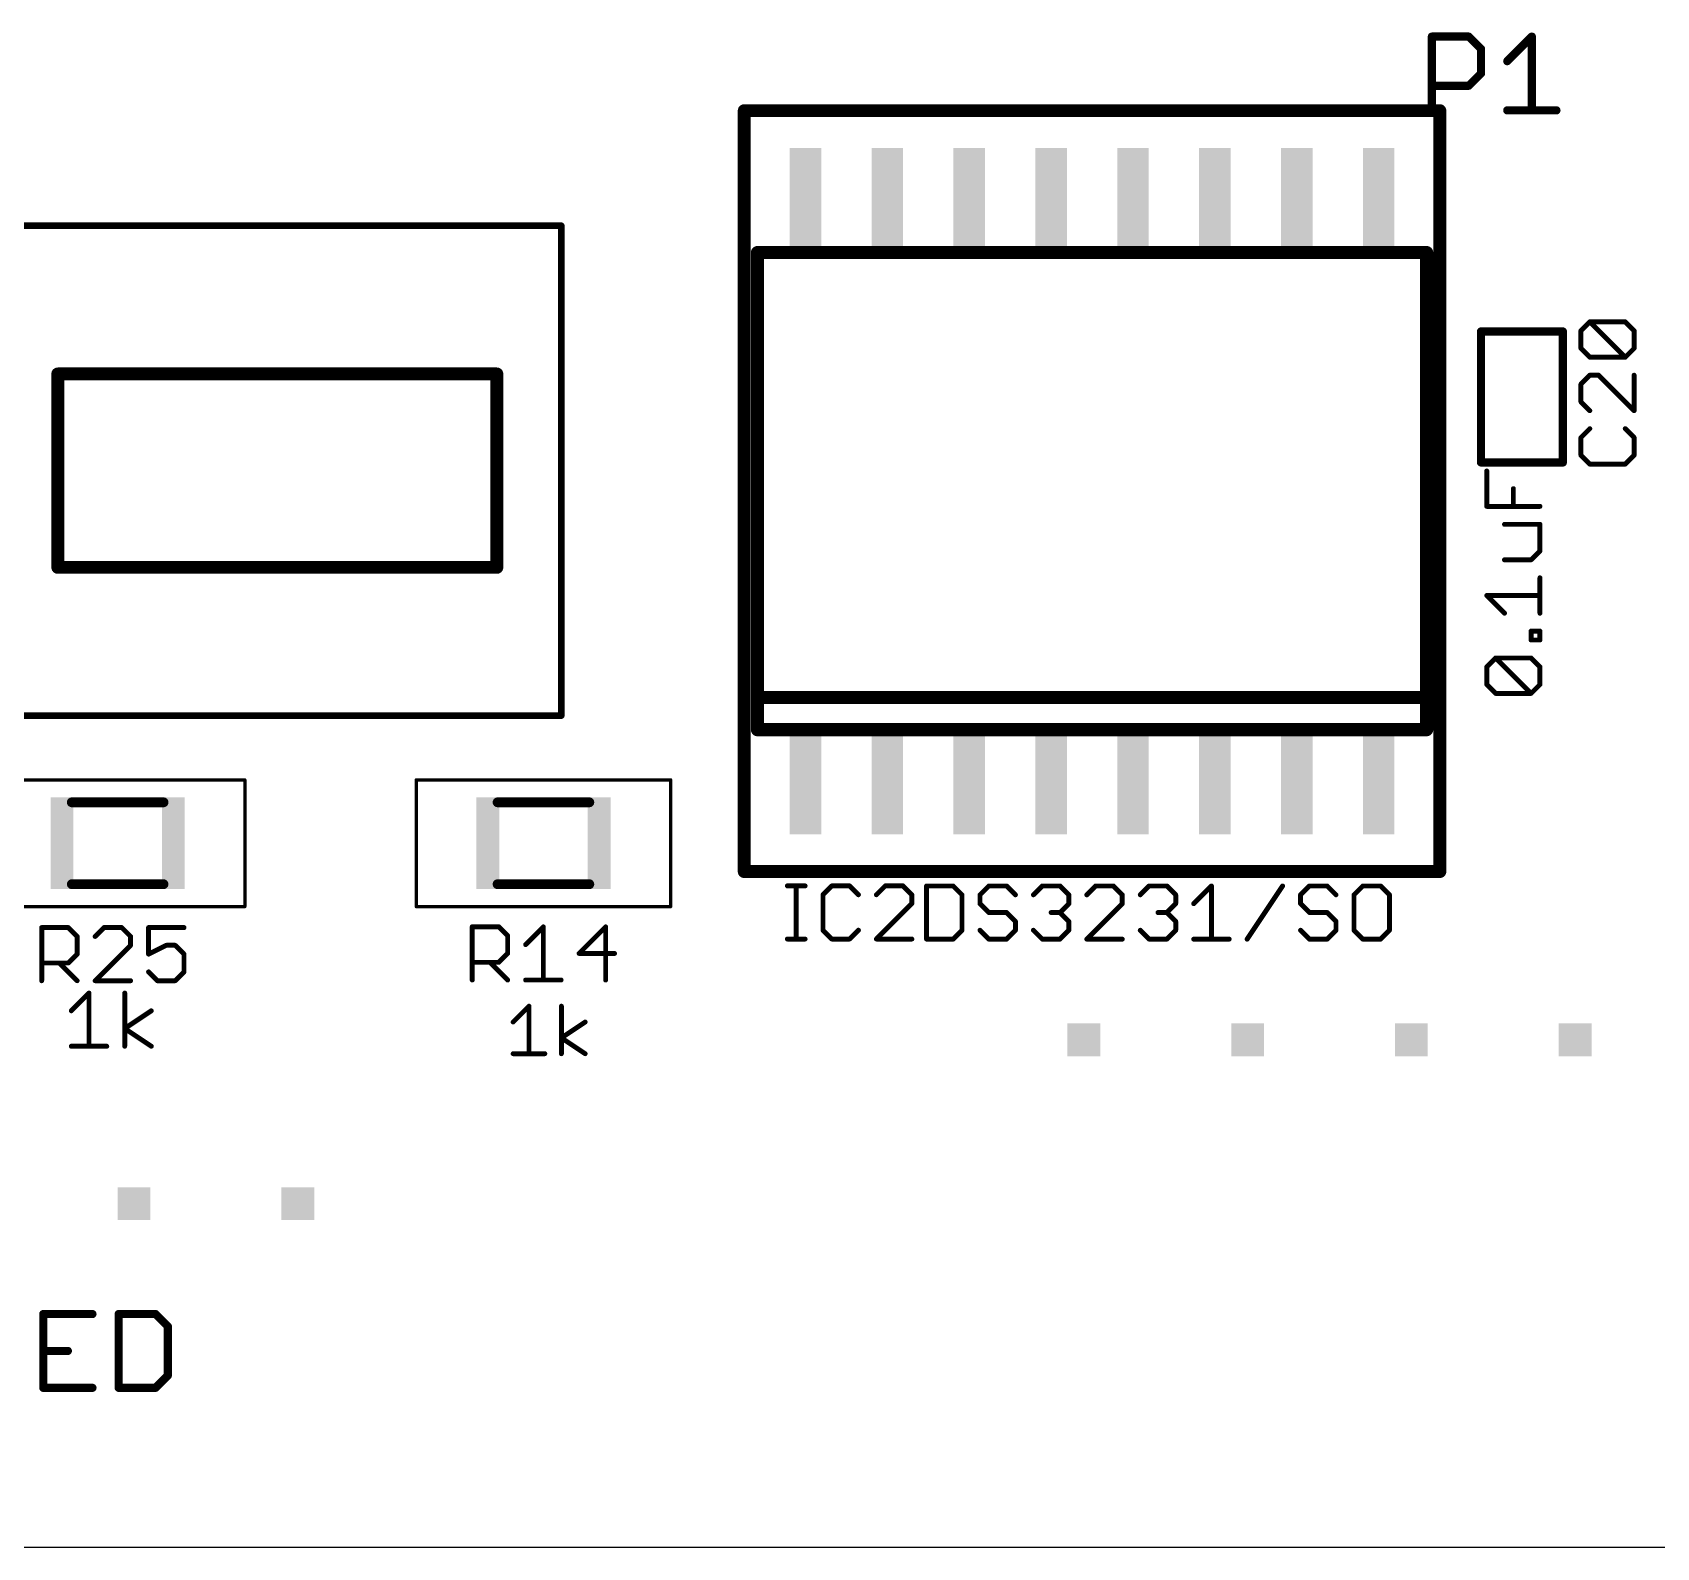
# Model space of a CAD drawing. Extents: x 2 to 123, y -4 to 52.
# Drawn here: x 25.86 to 51.05, y 0 to 23.5 of the extents above; entities that cross this region are included whole.
import ezdxf

# ---------------------------------------------------------------- set-up
doc = ezdxf.new("R2010")
doc.units = 0
for name, color, linetype in [('20', 53, 'CONTINUOUS'), ('25', 253, 'CONTINUOUS'), ('27', 253, 'CONTINUOUS'), ('39', 12, 'CONTINUOUS'), ('51', 253, 'CONTINUOUS')]:
    doc.layers.add(name, color=color, linetype=linetype)

# ---------------------------------------------------------------- blocks, each defined once
blk = doc.blocks.new('RECT')
blk.add_solid([(-0.5, -0.5), (0.5, -0.5), (-0.5, 0.5), (0.5, 0.5)])

msp = doc.modelspace()

# ---------------------------------------------------------------- linework, layer by layer
at = {"layer": '20'}
msp.add_line((65.024, 0), (3.302, 0), dxfattribs=at)
at = {"layer": '25'}
for points, const_width in [([(47.5933, 23.4325, 1), (47.5297, 23.4325)], 0.0635), ([(47.5615, 23.4642, 1), (47.5615, 23.4007)], 0.0635), ([(48.1559, 23.4549, 1), (48.111, 23.41)], 0.0635), ([(48.1335, 23.4007, 1), (48.1335, 23.4642)], 0.0635), ([(49.144, 23.4325, 1), (49.0805, 23.4325)], 0.0635), ([(49.1347, 23.41, 1), (49.0898, 23.4549)], 0.0635), ([(48.3559, 23.2418, 1), (48.2924, 23.2418)], 0.0635), ([(48.3017, 23.2194, 1), (48.3466, 23.2643)], 0.0635), ([(48.3466, 22.838, 1), (48.3017, 22.8829)], 0.0635), ([(48.7084, 23.0736, 1), (48.7533, 23.0287)], 0.0635), ([(47.5615, 22.7016, 1), (47.5615, 22.6381)], 0.0635), ([(48.111, 22.6923, 1), (48.1559, 22.6474)], 0.0635), ([(48.1335, 22.6381, 1), (48.1335, 22.7016)], 0.0635), ([(48.2924, 22.8605, 1), (48.3559, 22.8605)], 0.0635), ([(47.5297, 22.2885, 1), (47.5933, 22.2885)], 0.0635), ([(48.7309, 22.3203, 1), (48.7309, 22.2568)], 0.0635), ([(49.0805, 22.2885, 1), (49.144, 22.2885)], 0.0635), ([(49.4935, 22.2568, 1), (49.4935, 22.3203)], 0.0635), ([(49.8929, 18.8718, 1), (49.8548, 18.8718)], 0.0381), ([(49.8604, 18.8852, 1), (49.8874, 18.8583)], 0.0381), ([(50.0248, 19.0227, 1), (49.9978, 18.9957)], 0.0381), ([(50.0113, 19.0282, 1), (50.0113, 18.9901)], 0.0381), ([(50.0248, 18.9957, 1), (49.9978, 19.0227)], 0.0381), ([(50.5745, 19.0227, 1), (50.5475, 18.9957)], 0.0381), ([(50.561, 18.9901, 1), (50.561, 19.0282)], 0.0381), ([(50.7174, 18.8718, 1), (50.6793, 18.8718)], 0.0381), ([(50.6849, 18.8583, 1), (50.7119, 18.8852)], 0.0381), ([(49.8548, 18.5969, 1), (49.8929, 18.5969)], 0.0381), ([(49.8874, 18.6104, 1), (49.8604, 18.5835)], 0.0381), ([(50.0113, 18.4786, 1), (50.0113, 18.4405)], 0.0381), ([(49.9978, 18.446, 1), (50.0248, 18.473)], 0.0381), ([(50.5475, 18.473, 1), (50.5745, 18.446)], 0.0381), ([(50.5475, 18.446, 1), (50.5745, 18.473)], 0.0381), ([(50.561, 18.4405, 1), (50.561, 18.4786)], 0.0381), ([(50.6793, 18.5969, 1), (50.7174, 18.5969)], 0.0381), ([(50.7119, 18.5835, 1), (50.6849, 18.6104)], 0.0381), ([(50.0113, 18.1995, 1), (50.0113, 18.1614)], 0.0381), ([(50.0248, 18.167, 1), (49.9978, 18.1939)], 0.0381), ([(50.1622, 18.1939, 1), (50.1353, 18.167)], 0.0381), ([(50.1487, 18.1614, 1), (50.1487, 18.1995)], 0.0381), ([(50.7174, 18.1805, 1), (50.6793, 18.1805)], 0.0381), ([(49.8929, 18.0431, 1), (49.8548, 18.0431)], 0.0381), ([(49.8604, 18.0565, 1), (49.8874, 18.0296)], 0.0381), ([(49.8548, 17.7682, 1), (49.8929, 17.7682)], 0.0381), ([(49.8874, 17.7817, 1), (49.8604, 17.7548)], 0.0381), ([(49.9978, 17.6173, 1), (50.0248, 17.6443)], 0.0381), ([(50.6793, 17.6308, 1), (50.7174, 17.6308)], 0.0381), ([(50.6849, 17.6173, 1), (50.7119, 17.6443)], 0.0381), ([(50.0248, 17.3383, 1), (49.9978, 17.3652)], 0.0381), ([(50.5745, 17.3652, 1), (50.5475, 17.3383)], 0.0381), ([(49.8929, 17.2143, 1), (49.8548, 17.2143)], 0.0381), ([(49.8604, 17.2278, 1), (49.8874, 17.2009)], 0.0381), ([(50.7174, 17.2143, 1), (50.6793, 17.2143)], 0.0381), ([(50.6849, 17.2009, 1), (50.7119, 17.2278)], 0.0381), ([(49.8548, 16.9395, 1), (49.8929, 16.9395)], 0.0381), ([(49.8874, 16.953, 1), (49.8604, 16.926)], 0.0381), ([(50.6793, 16.9395, 1), (50.7174, 16.9395)], 0.0381), ([(50.7119, 16.926, 1), (50.6849, 16.953)], 0.0381), ([(50.0113, 16.8211, 1), (50.0113, 16.783)], 0.0381), ([(49.9978, 16.7886, 1), (50.0248, 16.8156)], 0.0381), ([(50.5475, 16.8156, 1), (50.5745, 16.7886)], 0.0381), ([(50.561, 16.783, 1), (50.561, 16.8211)], 0.0381), ([(37.5653, 10.28, 1), (37.5653, 10.2419)], 0.0381), ([(37.7218, 10.261, 1), (37.6837, 10.261)], 0.0381), ([(37.8402, 10.2419, 1), (37.8402, 10.28)], 0.0381), ([(38.1369, 10.1235, 1), (38.0988, 10.1235)], 0.0381), ([(38.1043, 10.137, 1), (38.1313, 10.1101)], 0.0381), ([(38.2552, 10.28, 1), (38.2552, 10.2419)], 0.0381), ([(38.2687, 10.2475, 1), (38.2418, 10.2744)], 0.0381), ([(38.5435, 10.2744, 1), (38.5166, 10.2475)], 0.0381), ([(38.5301, 10.2419, 1), (38.5301, 10.28)], 0.0381), ([(38.654, 10.1101, 1), (38.681, 10.137)], 0.0381), ([(38.933, 10.137, 1), (38.96, 10.1101)], 0.0381), ([(39.0839, 10.28, 1), (39.0839, 10.2419)], 0.0381), ([(39.0974, 10.2475, 1), (39.0705, 10.2744)], 0.0381), ([(39.3722, 10.2744, 1), (39.3453, 10.2475)], 0.0381), ([(39.3588, 10.2419, 1), (39.3588, 10.28)], 0.0381), ([(39.5152, 10.1235, 1), (39.4771, 10.1235)], 0.0381), ([(39.4827, 10.1101, 1), (39.5097, 10.137)], 0.0381), ([(39.4771, 9.9861, 1), (39.5152, 9.9861)], 0.0381), ([(39.5097, 9.9727, 1), (39.4827, 9.9996)], 0.0381), ([(26.019, 9.6146, 1), (25.9809, 9.6146)], 0.0381), ([(26, 9.6337, 1), (26, 9.5956)], 0.0381), ([(26.4257, 9.6281, 1), (26.3988, 9.6011)], 0.0381), ([(26.4122, 9.5956, 1), (26.4122, 9.6337)], 0.0381), ([(26.9661, 9.6337, 1), (26.9661, 9.5956)], 0.0381), ([(26.9796, 9.6011, 1), (26.9526, 9.6281)], 0.0381), ([(27.2544, 9.6281, 1), (27.2275, 9.6011)], 0.0381), ([(27.2409, 9.5956, 1), (27.2409, 9.6337)], 0.0381), ([(27.6574, 9.6337, 1), (27.6574, 9.5956)], 0.0381), ([(27.6764, 9.6146, 1), (27.6383, 9.6146)], 0.0381), ([(28.2071, 9.5956, 1), (28.2071, 9.6337)], 0.0381), ([(32.6771, 9.6447, 1), (32.6771, 9.6066)], 0.0381), ([(32.6962, 9.6256, 1), (32.6581, 9.6256)], 0.0381), ([(33.1028, 9.6391, 1), (33.0759, 9.6121)], 0.0381), ([(33.0894, 9.6066, 1), (33.0894, 9.6447)], 0.0381), ([(33.7997, 9.6256, 1), (33.7616, 9.6256)], 0.0381), ([(33.7941, 9.6121, 1), (33.7672, 9.6391)], 0.0381), ([(34.7658, 9.6256, 1), (34.7277, 9.6256)], 0.0381), ([(34.7602, 9.6121, 1), (34.7333, 9.6391)], 0.0381), ([(38.1313, 9.5873, 1), (38.1043, 9.5604)], 0.0381), ([(38.0988, 9.5739, 1), (38.1369, 9.5739)], 0.0381), ([(38.681, 9.5604, 1), (38.654, 9.5873)], 0.0381), ([(26.5687, 9.4772, 1), (26.5306, 9.4772)], 0.0381), ([(26.5362, 9.4637, 1), (26.5631, 9.4907)], 0.0381), ([(26.8152, 9.4907, 1), (26.8422, 9.4637)], 0.0381), ([(27.3974, 9.4772, 1), (27.3593, 9.4772)], 0.0381), ([(27.3593, 9.3398, 1), (27.3974, 9.3398)], 0.0381), ([(27.3649, 9.4637, 1), (27.3918, 9.4907)], 0.0381), ([(27.3918, 9.3263, 1), (27.3649, 9.3532)], 0.0381), ([(27.9322, 9.3588, 1), (27.9322, 9.3207)], 0.0381), ([(27.9407, 9.3227, 1), (27.9237, 9.3568)], 0.0381), ([(28.0831, 9.3532, 1), (28.0562, 9.3263)], 0.0381), ([(28.0696, 9.3207, 1), (28.0696, 9.3588)], 0.0381), ([(33.2458, 9.4882, 1), (33.2077, 9.4882)], 0.0381), ([(33.2133, 9.4747, 1), (33.2402, 9.5017)], 0.0381), ([(33.4923, 9.3642, 1), (33.5193, 9.3373)], 0.0381), ([(37.5653, 9.4555, 1), (37.5653, 9.4174)], 0.0381), ([(37.6837, 9.4365, 1), (37.7218, 9.4365)], 0.0381), ([(37.8402, 9.4174, 1), (37.8402, 9.4555)], 0.0381), ([(38.2552, 9.4555, 1), (38.2552, 9.4174)], 0.0381), ([(38.2418, 9.423, 1), (38.2687, 9.4499)], 0.0381), ([(38.5166, 9.4499, 1), (38.5435, 9.423)], 0.0381), ([(38.5301, 9.4174, 1), (38.5301, 9.4555)], 0.0381), ([(38.9465, 9.4555, 1), (38.9465, 9.4174)], 0.0381), ([(38.933, 9.4499, 1), (38.96, 9.423)], 0.0381), ([(39.4962, 9.4174, 1), (39.4962, 9.4555)], 0.0381), ([(26, 9.084, 1), (26, 9.0459)], 0.0381), ([(26.2883, 9.0784, 1), (26.2613, 9.0515)], 0.0381), ([(26.3988, 9.0784, 1), (26.4257, 9.0515)], 0.0381), ([(26.4122, 9.0459, 1), (26.4122, 9.084)], 0.0381), ([(26.5306, 9.2024, 1), (26.5687, 9.2024)], 0.0381), ([(26.5631, 9.1889, 1), (26.5362, 9.2158)], 0.0381), ([(27.6489, 9.2194, 1), (27.6659, 9.1853)], 0.0381), ([(27.6383, 9.2024, 1), (27.6764, 9.2024)], 0.0381), ([(28.2261, 9.2024, 1), (28.188, 9.2024)], 0.0381), ([(28.1936, 9.1889, 1), (28.2205, 9.2158)], 0.0381), ([(32.6771, 9.095, 1), (32.6771, 9.0569)], 0.0381), ([(32.9654, 9.0894, 1), (32.9385, 9.0625)], 0.0381), ([(33.0759, 9.0894, 1), (33.1028, 9.0625)], 0.0381), ([(33.0894, 9.0569, 1), (33.0894, 9.095)], 0.0381), ([(33.2077, 9.2134, 1), (33.2458, 9.2134)], 0.0381), ([(33.2402, 9.1999, 1), (33.2133, 9.2268)], 0.0381), ([(34.3345, 9.2324, 1), (34.3345, 9.1943)], 0.0381), ([(34.321, 9.2268, 1), (34.348, 9.1999)], 0.0381), ([(34.8842, 9.1943, 1), (34.8842, 9.2324)], 0.0381), ([(26.5362, 8.7766, 1), (26.5631, 8.8036)], 0.0381), ([(26.8287, 8.8092, 1), (26.8287, 8.7711)], 0.0381), ([(26.8152, 8.8036, 1), (26.8422, 8.7766)], 0.0381), ([(27.3784, 8.7711, 1), (27.3784, 8.8092)], 0.0381), ([(27.6709, 8.941, 1), (27.6439, 8.914)], 0.0381), ([(27.7948, 8.8092, 1), (27.7948, 8.7711)], 0.0381), ([(27.7813, 8.7766, 1), (27.8083, 8.8036)], 0.0381), ([(28.0562, 8.8036, 1), (28.0831, 8.7766)], 0.0381), ([(28.0696, 8.7711, 1), (28.0696, 8.8092)], 0.0381), ([(28.188, 8.9275, 1), (28.2261, 8.9275)], 0.0381), ([(28.2205, 8.914, 1), (28.1936, 8.941)], 0.0381), ([(32.6581, 8.8011, 1), (32.6962, 8.8011)], 0.0381), ([(33.2133, 8.7876, 1), (33.2402, 8.8146)], 0.0381), ([(33.5058, 8.8201, 1), (33.5058, 8.782)], 0.0381), ([(33.7616, 8.8011, 1), (33.7997, 8.8011)], 0.0381), ([(34.0555, 8.782, 1), (34.0555, 8.8201)], 0.0381), ([(34.7277, 8.8011, 1), (34.7658, 8.8011)], 0.0381), ([(25.9809, 8.7901, 1), (26.019, 8.7901)], 0.0381), ([(26.0243, 3.6522, 1), (26.0243, 3.5887)], 0.0635), ([(26.056, 3.6205, 1), (25.9925, 3.6205)], 0.0635), ([(26.7869, 3.5887, 1), (26.7869, 3.6522)], 0.0635), ([(27.2254, 3.6205, 1), (27.1619, 3.6205)], 0.0635), ([(27.1937, 3.6522, 1), (27.1937, 3.5887)], 0.0635), ([(27.7881, 3.6429, 1), (27.7432, 3.598)], 0.0635), ([(27.7657, 3.5887, 1), (27.7657, 3.6522)], 0.0635), ([(27.9881, 3.4298, 1), (27.9246, 3.4298)], 0.0635), ([(27.9339, 3.4074, 1), (27.9788, 3.4523)], 0.0635), ([(26.0243, 3.0802, 1), (26.0243, 3.0167)], 0.0635), ([(26.4056, 3.0167, 1), (26.4056, 3.0802)], 0.0635), ([(26.0243, 2.5083, 1), (26.0243, 2.4447)], 0.0635), ([(26.7869, 2.4447, 1), (26.7869, 2.5083)], 0.0635), ([(27.1937, 2.5083, 1), (27.1937, 2.4447)], 0.0635), ([(27.7432, 2.499, 1), (27.7881, 2.454)], 0.0635), ([(27.7657, 2.4447, 1), (27.7657, 2.5083)], 0.0635), ([(27.9246, 2.6672, 1), (27.9881, 2.6672)], 0.0635), ([(27.9788, 2.6447, 1), (27.9339, 2.6896)], 0.0635), ([(25.9925, 2.4765, 1), (26.056, 2.4765)], 0.0635), ([(27.1619, 2.4765, 1), (27.2254, 2.4765)], 0.0635)]:
    msp.add_lwpolyline(points, format="xyb", dxfattribs=dict(at, const_width=const_width))
for points, const_width in [([(47.5615, 22.2885), (47.5615, 23.4325)], 0.127), ([(47.5615, 23.4325), (48.1335, 23.4325)], 0.127), ([(48.1335, 23.4325), (48.3242, 23.2418)], 0.127), ([(48.7309, 23.0511), (49.1122, 23.4325)], 0.127), ([(49.1122, 23.4325), (49.1122, 22.2885)], 0.127), ([(48.3242, 23.2418), (48.3242, 22.8605)], 0.127), ([(48.3242, 22.8605), (48.1335, 22.6698)], 0.127), ([(48.1335, 22.6698), (47.5615, 22.6698)], 0.127), ([(48.7309, 22.2885), (49.4935, 22.2885)], 0.127), ([(49.8739, 18.8718), (50.0113, 19.0092)], 0.0762), ([(49.8739, 18.5969), (49.8739, 18.8718)], 0.0762), ([(50.0113, 19.0092), (50.561, 19.0092)], 0.0762), ([(50.561, 18.4595), (50.0113, 19.0092)], 0.0762), ([(50.561, 19.0092), (50.6984, 18.8718)], 0.0762), ([(50.6984, 18.8718), (50.6984, 18.5969)], 0.0762), ([(50.0113, 18.4595), (49.8739, 18.5969)], 0.0762), ([(50.561, 18.4595), (50.0113, 18.4595)], 0.0762), ([(50.6984, 18.5969), (50.561, 18.4595)], 0.0762), ([(50.0113, 18.1805), (49.8739, 18.0431)], 0.0762), ([(50.1487, 18.1805), (50.0113, 18.1805)], 0.0762), ([(50.6984, 17.6308), (50.1487, 18.1805)], 0.0762), ([(50.6984, 18.1805), (50.6984, 17.6308)], 0.0762), ([(49.8739, 18.0431), (49.8739, 17.7682)], 0.0762), ([(49.8739, 17.7682), (50.0113, 17.6308)], 0.0762), ([(50.0113, 17.3518), (49.8739, 17.2143)], 0.0762), ([(50.6984, 17.2143), (50.561, 17.3518)], 0.0762), ([(49.8739, 17.2143), (49.8739, 16.9395)], 0.0762), ([(50.6984, 16.9395), (50.6984, 17.2143)], 0.0762), ([(49.8739, 16.9395), (50.0113, 16.8021)], 0.0762), ([(50.561, 16.8021), (50.6984, 16.9395)], 0.0762), ([(50.0113, 16.8021), (50.561, 16.8021)], 0.0762), ([(37.5653, 10.261), (37.8402, 10.261)], 0.0762), ([(37.7028, 9.4365), (37.7028, 10.261)], 0.0762), ([(38.2552, 10.261), (38.1178, 10.1235)], 0.0762), ([(38.1178, 10.1235), (38.1178, 9.5739)], 0.0762), ([(38.5301, 10.261), (38.2552, 10.261)], 0.0762), ([(38.6675, 10.1235), (38.5301, 10.261)], 0.0762), ([(39.0839, 10.261), (38.9465, 10.1235)], 0.0762), ([(39.3588, 10.261), (39.0839, 10.261)], 0.0762), ([(39.4962, 10.1235), (39.3588, 10.261)], 0.0762), ([(39.4962, 9.9861), (39.4962, 10.1235)], 0.0762), ([(38.9465, 9.4365), (39.4962, 9.9861)], 0.0762), ([(26, 8.7901), (26, 9.6146)], 0.0762), ([(26, 9.6146), (26.4122, 9.6146)], 0.0762), ([(26.4122, 9.6146), (26.5496, 9.4772)], 0.0762), ([(26.9661, 9.6146), (26.8287, 9.4772)], 0.0762), ([(27.2409, 9.6146), (26.9661, 9.6146)], 0.0762), ([(27.3784, 9.4772), (27.2409, 9.6146)], 0.0762), ([(28.2071, 9.6146), (27.6574, 9.6146)], 0.0762), ([(27.6574, 9.6146), (27.6574, 9.2024)], 0.0762), ([(32.6771, 8.8011), (32.6771, 9.6256)], 0.0762), ([(32.6771, 9.6256), (33.0894, 9.6256)], 0.0762), ([(33.0894, 9.6256), (33.2268, 9.4882)], 0.0762), ([(33.5058, 9.3508), (33.7806, 9.6256)], 0.0762), ([(33.7806, 9.6256), (33.7806, 8.8011)], 0.0762), ([(34.7468, 9.6256), (34.3345, 9.2134)], 0.0762), ([(34.7468, 8.8011), (34.7468, 9.6256)], 0.0762), ([(38.1178, 9.5739), (38.2552, 9.4365)], 0.0762), ([(38.5301, 9.4365), (38.6675, 9.5739)], 0.0762), ([(26.5496, 9.4772), (26.5496, 9.2024)], 0.0762), ([(26.8287, 8.7901), (27.3784, 9.3398)], 0.0762), ([(27.3784, 9.3398), (27.3784, 9.4772)], 0.0762), ([(27.6574, 9.2024), (27.9322, 9.3398)], 0.0762), ([(27.9322, 9.3398), (28.0696, 9.3398)], 0.0762), ([(28.0696, 9.3398), (28.2071, 9.2024)], 0.0762), ([(33.2268, 9.4882), (33.2268, 9.2134)], 0.0762), ([(37.5653, 9.4365), (37.8402, 9.4365)], 0.0762), ([(38.2552, 9.4365), (38.5301, 9.4365)], 0.0762), ([(39.4962, 9.4365), (38.9465, 9.4365)], 0.0762), ([(26.4122, 9.0649), (26, 9.0649)], 0.0762), ([(26.2748, 9.0649), (26.5496, 8.7901)], 0.0762), ([(26.5496, 9.2024), (26.4122, 9.0649)], 0.0762), ([(28.2071, 9.2024), (28.2071, 8.9275)], 0.0762), ([(33.0894, 9.0759), (32.6771, 9.0759)], 0.0762), ([(32.9519, 9.0759), (33.2268, 8.8011)], 0.0762), ([(33.2268, 9.2134), (33.0894, 9.0759)], 0.0762), ([(34.3345, 9.2134), (34.8842, 9.2134)], 0.0762), ([(27.3784, 8.7901), (26.8287, 8.7901)], 0.0762), ([(27.7948, 8.7901), (27.6574, 8.9275)], 0.0762), ([(28.0696, 8.7901), (27.7948, 8.7901)], 0.0762), ([(28.2071, 8.9275), (28.0696, 8.7901)], 0.0762), ([(33.5058, 8.8011), (34.0555, 8.8011)], 0.0762), ([(26.7869, 3.6205), (26.0243, 3.6205)], 0.127), ([(26.0243, 3.6205), (26.0243, 2.4765)], 0.127), ([(27.1937, 3.6205), (27.1937, 2.4765)], 0.127), ([(27.7657, 3.6205), (27.1937, 3.6205)], 0.127), ([(27.9563, 3.4298), (27.7657, 3.6205)], 0.127), ([(27.9563, 2.6672), (27.9563, 3.4298)], 0.127), ([(26.0243, 3.0485), (26.4056, 3.0485)], 0.127), ([(26.0243, 2.4765), (26.7869, 2.4765)], 0.127), ([(27.1937, 2.4765), (27.7657, 2.4765)], 0.127), ([(27.7657, 2.4765), (27.9563, 2.6672)], 0.127)]:
    msp.add_lwpolyline(points, dxfattribs=dict(at, const_width=const_width))
at = {"layer": '27', "const_width": 0.0762}
for points in [[(48.4134, 16.1466), (48.4134, 16.6962)], [(48.8257, 16.1466), (48.8257, 16.4214)], [(49.2379, 16.1466), (48.4134, 16.1466)], [(49.2379, 15.8675), (48.6882, 15.8675)], [(49.2379, 15.4553), (49.2379, 15.8675)], [(49.1005, 15.3179), (49.2379, 15.4553)], [(48.6882, 15.3179), (49.1005, 15.3179)], [(49.2379, 14.4892), (49.2379, 15.0388)], [(48.6882, 14.4892), (48.4134, 14.764)], [(48.4134, 14.764), (49.2379, 14.764)], [(49.1005, 14.0748), (49.1005, 14.2122)], [(49.1005, 14.2122), (49.2379, 14.2122)], [(49.2379, 14.0748), (49.1005, 14.0748)], [(49.2379, 14.2122), (49.2379, 14.0748)], [(48.4134, 13.6584), (48.5508, 13.7958)], [(48.4134, 13.3835), (48.4134, 13.6584)], [(48.5508, 13.7958), (49.1005, 13.7958)], [(49.1005, 13.2461), (48.5508, 13.7958)], [(49.1005, 13.7958), (49.2379, 13.6584)], [(49.2379, 13.6584), (49.2379, 13.3835)], [(48.5508, 13.2461), (48.4134, 13.3835)], [(49.2379, 13.3835), (49.1005, 13.2461)], [(49.1005, 13.2461), (48.5508, 13.2461)], [(39.7242, 10.2598), (39.7242, 9.4353)], [(40.1364, 10.2598), (39.7242, 10.2598)], [(40.2738, 10.1224), (40.1364, 10.2598)], [(40.2738, 9.5727), (40.2738, 10.1224)], [(40.6903, 10.2598), (40.5529, 10.1224)], [(40.5529, 10.1224), (40.5529, 9.9849)], [(40.9651, 10.2598), (40.6903, 10.2598)], [(41.1025, 10.1224), (40.9651, 10.2598)], [(41.3816, 10.1224), (41.519, 10.2598)], [(41.519, 10.2598), (41.7938, 10.2598)], [(41.7938, 10.2598), (41.9312, 10.1224)], [(41.9312, 10.1224), (41.9312, 9.9849)], [(42.3477, 10.2598), (42.2103, 10.1224)], [(42.6225, 10.2598), (42.3477, 10.2598)], [(42.7599, 10.1224), (42.6225, 10.2598)], [(42.7599, 9.9849), (42.7599, 10.1224)], [(43.039, 10.1224), (43.1764, 10.2598)], [(43.1764, 10.2598), (43.4512, 10.2598)], [(43.4512, 10.2598), (43.5886, 10.1224)], [(43.5886, 10.1224), (43.5886, 9.9849)], [(43.8677, 9.9849), (44.1425, 10.2598)], [(44.1425, 10.2598), (44.1425, 9.4353)], [(44.6964, 9.4353), (45.2461, 10.2598)], [(45.6625, 10.2598), (45.5251, 10.1224)], [(45.5251, 10.1224), (45.5251, 9.9849)], [(45.9373, 10.2598), (45.6625, 10.2598)], [(46.0748, 10.1224), (45.9373, 10.2598)], [(46.4912, 10.2598), (46.3538, 10.1224)], [(46.3538, 10.1224), (46.3538, 9.5727)], [(46.766, 10.2598), (46.4912, 10.2598)], [(46.9035, 10.1224), (46.766, 10.2598)], [(46.9035, 9.5727), (46.9035, 10.1224)], [(40.5529, 9.9849), (40.6903, 9.8475)], [(40.6903, 9.8475), (40.9651, 9.8475)], [(40.9651, 9.8475), (41.1025, 9.7101)], [(41.7938, 9.8475), (41.6564, 9.8475)], [(41.9312, 9.9849), (41.7938, 9.8475)], [(41.7938, 9.8475), (41.9312, 9.7101)], [(42.2103, 9.4353), (42.7599, 9.9849)], [(43.4512, 9.8475), (43.3138, 9.8475)], [(43.5886, 9.9849), (43.4512, 9.8475)], [(43.4512, 9.8475), (43.5886, 9.7101)], [(45.5251, 9.9849), (45.6625, 9.8475)], [(45.6625, 9.8475), (45.9373, 9.8475)], [(45.9373, 9.8475), (46.0748, 9.7101)], [(40.1364, 9.4353), (40.2738, 9.5727)], [(40.6903, 9.4353), (40.5529, 9.5727)], [(41.1025, 9.5727), (40.9651, 9.4353)], [(41.1025, 9.7101), (41.1025, 9.5727)], [(41.519, 9.4353), (41.3816, 9.5727)], [(41.9312, 9.5727), (41.7938, 9.4353)], [(41.9312, 9.7101), (41.9312, 9.5727)], [(43.1764, 9.4353), (43.039, 9.5727)], [(43.5886, 9.5727), (43.4512, 9.4353)], [(43.5886, 9.7101), (43.5886, 9.5727)], [(45.6625, 9.4353), (45.5251, 9.5727)], [(46.0748, 9.5727), (45.9373, 9.4353)], [(46.0748, 9.7101), (46.0748, 9.5727)], [(46.3538, 9.5727), (46.4912, 9.4353)], [(46.766, 9.4353), (46.9035, 9.5727)], [(39.7242, 9.4353), (40.1364, 9.4353)], [(40.9651, 9.4353), (40.6903, 9.4353)], [(41.7938, 9.4353), (41.519, 9.4353)], [(42.7599, 9.4353), (42.2103, 9.4353)], [(43.4512, 9.4353), (43.1764, 9.4353)], [(43.8677, 9.4353), (44.4173, 9.4353)], [(45.9373, 9.4353), (45.6625, 9.4353)], [(46.4912, 9.4353), (46.766, 9.4353)], [(26.4588, 8.3238), (26.7336, 8.5986)], [(26.7336, 8.5986), (26.7336, 7.7741)], [(27.2875, 7.7741), (27.2875, 8.5986)], [(27.2875, 8.0489), (27.6998, 8.3238)], [(33.3121, 8.1496), (33.5578, 8.3953)], [(33.5578, 8.3953), (33.5578, 7.6581)], [(34.0605, 7.6581), (34.0605, 8.3953)], [(27.6998, 7.7741), (27.2875, 8.0489)], [(34.0605, 7.9038), (34.4291, 8.1496)], [(26.4588, 7.7741), (27.0085, 7.7741)], [(34.4291, 7.6581), (34.0605, 7.9038)], [(33.3121, 7.6581), (33.8036, 7.6581)]]:
    msp.add_lwpolyline(points, dxfattribs=at)
at = {"layer": '27', "const_width": 0.0381}
for points in [[(48.4324, 16.6962, 1), (48.3943, 16.6962)], [(48.8447, 16.4214, 1), (48.8066, 16.4214)], [(48.4134, 16.1656, 1), (48.4134, 16.1275)], [(48.3943, 16.1466, 1), (48.4324, 16.1466)], [(48.8066, 16.1466, 1), (48.8447, 16.1466)], [(49.2379, 16.1275, 1), (49.2379, 16.1656)], [(48.6882, 15.8866, 1), (48.6882, 15.8485)], [(49.257, 15.8675, 1), (49.2189, 15.8675)], [(49.2379, 15.8485, 1), (49.2379, 15.8866)], [(49.2189, 15.4553, 1), (49.257, 15.4553)], [(49.2514, 15.4418, 1), (49.2244, 15.4688)], [(48.6882, 15.3369, 1), (48.6882, 15.2988)], [(49.087, 15.3313, 1), (49.114, 15.3044)], [(49.1005, 15.2988, 1), (49.1005, 15.3369)], [(49.257, 15.0388, 1), (49.2189, 15.0388)], [(48.4269, 14.7775, 1), (48.3999, 14.7505)], [(48.4134, 14.783, 1), (48.4134, 14.7449)], [(49.2379, 14.7449, 1), (49.2379, 14.783)], [(48.6748, 14.4757, 1), (48.7017, 14.5026)], [(49.2189, 14.4892, 1), (49.257, 14.4892)], [(49.1195, 14.2122, 1), (49.0814, 14.2122)], [(49.1005, 14.2313, 1), (49.1005, 14.1932)], [(49.1005, 14.0939, 1), (49.1005, 14.0558)], [(49.257, 14.2122, 1), (49.2189, 14.2122)], [(49.2379, 14.1932, 1), (49.2379, 14.2313)], [(49.2379, 14.0558, 1), (49.2379, 14.0939)], [(49.0814, 14.0748, 1), (49.1195, 14.0748)], [(49.2189, 14.0748, 1), (49.257, 14.0748)], [(48.4324, 13.6584, 1), (48.3943, 13.6584)], [(48.3999, 13.6718, 1), (48.4269, 13.6449)], [(48.5643, 13.8092, 1), (48.5373, 13.7823)], [(48.5508, 13.8148, 1), (48.5508, 13.7767)], [(48.5643, 13.7823, 1), (48.5373, 13.8092)], [(49.114, 13.8092, 1), (49.087, 13.7823)], [(49.1005, 13.7767, 1), (49.1005, 13.8148)], [(49.257, 13.6584, 1), (49.2189, 13.6584)], [(49.2244, 13.6449, 1), (49.2514, 13.6718)], [(48.4269, 13.397, 1), (48.3999, 13.37)], [(48.3943, 13.3835, 1), (48.4324, 13.3835)], [(49.2189, 13.3835, 1), (49.257, 13.3835)], [(49.2514, 13.37, 1), (49.2244, 13.397)], [(48.5508, 13.2652, 1), (48.5508, 13.2271)], [(48.5373, 13.2326, 1), (48.5643, 13.2596)], [(49.087, 13.2596, 1), (49.114, 13.2326)], [(49.087, 13.2326, 1), (49.114, 13.2596)], [(49.1005, 13.2271, 1), (49.1005, 13.2652)], [(39.7432, 10.2598, 1), (39.7051, 10.2598)], [(39.7242, 10.2788, 1), (39.7242, 10.2407)], [(40.1499, 10.2732, 1), (40.1229, 10.2463)], [(40.1364, 10.2407, 1), (40.1364, 10.2788)], [(40.2929, 10.1224, 1), (40.2548, 10.1224)], [(40.2603, 10.1089, 1), (40.2873, 10.1358)], [(40.5719, 10.1224, 1), (40.5338, 10.1224)], [(40.5394, 10.1358, 1), (40.5663, 10.1089)], [(40.6903, 10.2788, 1), (40.6903, 10.2407)], [(40.7037, 10.2463, 1), (40.6768, 10.2732)], [(40.9786, 10.2732, 1), (40.9516, 10.2463)], [(40.9651, 10.2407, 1), (40.9651, 10.2788)], [(41.0891, 10.1089, 1), (41.116, 10.1358)], [(41.3681, 10.1358, 1), (41.395, 10.1089)], [(41.519, 10.2788, 1), (41.519, 10.2407)], [(41.5324, 10.2463, 1), (41.5055, 10.2732)], [(41.8073, 10.2732, 1), (41.7803, 10.2463)], [(41.7938, 10.2407, 1), (41.7938, 10.2788)], [(41.9503, 10.1224, 1), (41.9122, 10.1224)], [(41.9178, 10.1089, 1), (41.9447, 10.1358)], [(42.1968, 10.1358, 1), (42.2237, 10.1089)], [(42.3477, 10.2788, 1), (42.3477, 10.2407)], [(42.3612, 10.2463, 1), (42.3342, 10.2732)], [(42.636, 10.2732, 1), (42.609, 10.2463)], [(42.6225, 10.2407, 1), (42.6225, 10.2788)], [(42.779, 10.1224, 1), (42.7409, 10.1224)], [(42.7465, 10.1089, 1), (42.7734, 10.1358)], [(43.0255, 10.1358, 1), (43.0524, 10.1089)], [(43.1764, 10.2788, 1), (43.1764, 10.2407)], [(43.1899, 10.2463, 1), (43.1629, 10.2732)], [(43.4647, 10.2732, 1), (43.4378, 10.2463)], [(43.4512, 10.2407, 1), (43.4512, 10.2788)], [(43.6077, 10.1224, 1), (43.5696, 10.1224)], [(43.5752, 10.1089, 1), (43.6021, 10.1358)], [(44.1616, 10.2598, 1), (44.1235, 10.2598)], [(44.156, 10.2463, 1), (44.129, 10.2732)], [(45.2619, 10.2492, 1), (45.2302, 10.2703)], [(45.5441, 10.1224, 1), (45.506, 10.1224)], [(45.5116, 10.1358, 1), (45.5386, 10.1089)], [(45.6625, 10.2788, 1), (45.6625, 10.2407)], [(45.676, 10.2463, 1), (45.649, 10.2732)], [(45.9508, 10.2732, 1), (45.9239, 10.2463)], [(45.9373, 10.2407, 1), (45.9373, 10.2788)], [(46.0613, 10.1089, 1), (46.0882, 10.1358)], [(46.3728, 10.1224, 1), (46.3347, 10.1224)], [(46.3403, 10.1358, 1), (46.3673, 10.1089)], [(46.4912, 10.2788, 1), (46.4912, 10.2407)], [(46.5047, 10.2463, 1), (46.4777, 10.2732)], [(46.7795, 10.2732, 1), (46.7526, 10.2463)], [(46.766, 10.2407, 1), (46.766, 10.2788)], [(46.9225, 10.1224, 1), (46.8844, 10.1224)], [(46.89, 10.1089, 1), (46.9169, 10.1358)], [(40.5338, 9.9849, 1), (40.5719, 9.9849)], [(40.5663, 9.9984, 1), (40.5394, 9.9715)], [(40.6903, 9.8666, 1), (40.6903, 9.8285)], [(40.6768, 9.834, 1), (40.7037, 9.861)], [(40.9786, 9.861, 1), (40.9516, 9.834)], [(40.9651, 9.8285, 1), (40.9651, 9.8666)], [(41.6564, 9.8666, 1), (41.6564, 9.8285)], [(41.8073, 9.861, 1), (41.7803, 9.834)], [(41.7803, 9.861, 1), (41.8073, 9.834)], [(41.7938, 9.8285, 1), (41.7938, 9.8666)], [(41.9122, 9.9849, 1), (41.9503, 9.9849)], [(41.9447, 9.9715, 1), (41.9178, 9.9984)], [(42.7409, 9.9849, 1), (42.779, 9.9849)], [(42.7734, 9.9715, 1), (42.7465, 9.9984)], [(43.3138, 9.8666, 1), (43.3138, 9.8285)], [(43.4647, 9.861, 1), (43.4378, 9.834)], [(43.4378, 9.861, 1), (43.4647, 9.834)], [(43.4512, 9.8285, 1), (43.4512, 9.8666)], [(43.5696, 9.9849, 1), (43.6077, 9.9849)], [(43.6021, 9.9715, 1), (43.5752, 9.9984)], [(43.8542, 9.9984, 1), (43.8812, 9.9715)], [(45.5386, 9.9984, 1), (45.5116, 9.9715)], [(45.506, 9.9849, 1), (45.5441, 9.9849)], [(45.6625, 9.8666, 1), (45.6625, 9.8285)], [(45.649, 9.834, 1), (45.676, 9.861)], [(45.9508, 9.861, 1), (45.9239, 9.834)], [(45.9373, 9.8285, 1), (45.9373, 9.8666)], [(40.2548, 9.5727, 1), (40.2929, 9.5727)], [(40.2873, 9.5592, 1), (40.2603, 9.5862)], [(40.5663, 9.5862, 1), (40.5394, 9.5592)], [(41.1216, 9.7101, 1), (41.0835, 9.7101)], [(41.0835, 9.5727, 1), (41.1216, 9.5727)], [(41.0891, 9.6966, 1), (41.116, 9.7236)], [(41.116, 9.5592, 1), (41.0891, 9.5862)], [(41.395, 9.5862, 1), (41.3681, 9.5592)], [(41.9503, 9.7101, 1), (41.9122, 9.7101)], [(41.9122, 9.5727, 1), (41.9503, 9.5727)], [(41.9178, 9.6966, 1), (41.9447, 9.7236)], [(41.9447, 9.5592, 1), (41.9178, 9.5862)], [(43.0524, 9.5862, 1), (43.0255, 9.5592)], [(43.6077, 9.7101, 1), (43.5696, 9.7101)], [(43.5696, 9.5727, 1), (43.6077, 9.5727)], [(43.5752, 9.6966, 1), (43.6021, 9.7236)], [(43.6021, 9.5592, 1), (43.5752, 9.5862)], [(45.5386, 9.5862, 1), (45.5116, 9.5592)], [(46.0938, 9.7101, 1), (46.0557, 9.7101)], [(46.0557, 9.5727, 1), (46.0938, 9.5727)], [(46.0613, 9.6966, 1), (46.0882, 9.7236)], [(46.0882, 9.5592, 1), (46.0613, 9.5862)], [(46.3347, 9.5727, 1), (46.3728, 9.5727)], [(46.3673, 9.5862, 1), (46.3403, 9.5592)], [(46.8844, 9.5727, 1), (46.9225, 9.5727)], [(46.9169, 9.5592, 1), (46.89, 9.5862)], [(39.7242, 9.4543, 1), (39.7242, 9.4162)], [(39.7051, 9.4353, 1), (39.7432, 9.4353)], [(40.1229, 9.4487, 1), (40.1499, 9.4218)], [(40.1364, 9.4162, 1), (40.1364, 9.4543)], [(40.6903, 9.4543, 1), (40.6903, 9.4162)], [(40.6768, 9.4218, 1), (40.7037, 9.4487)], [(40.9516, 9.4487, 1), (40.9786, 9.4218)], [(40.9651, 9.4162, 1), (40.9651, 9.4543)], [(41.519, 9.4543, 1), (41.519, 9.4162)], [(41.5055, 9.4218, 1), (41.5324, 9.4487)], [(41.7803, 9.4487, 1), (41.8073, 9.4218)], [(41.7938, 9.4162, 1), (41.7938, 9.4543)], [(42.2103, 9.4543, 1), (42.2103, 9.4162)], [(42.1968, 9.4487, 1), (42.2237, 9.4218)], [(42.7599, 9.4162, 1), (42.7599, 9.4543)], [(43.1764, 9.4543, 1), (43.1764, 9.4162)], [(43.1629, 9.4218, 1), (43.1899, 9.4487)], [(43.4378, 9.4487, 1), (43.4647, 9.4218)], [(43.4512, 9.4162, 1), (43.4512, 9.4543)], [(43.8677, 9.4543, 1), (43.8677, 9.4162)], [(44.1235, 9.4353, 1), (44.1616, 9.4353)], [(44.4173, 9.4162, 1), (44.4173, 9.4543)], [(44.6805, 9.4458, 1), (44.7122, 9.4247)], [(45.6625, 9.4543, 1), (45.6625, 9.4162)], [(45.649, 9.4218, 1), (45.676, 9.4487)], [(45.9239, 9.4487, 1), (45.9508, 9.4218)], [(45.9373, 9.4162, 1), (45.9373, 9.4543)], [(46.4912, 9.4543, 1), (46.4912, 9.4162)], [(46.4777, 9.4218, 1), (46.5047, 9.4487)], [(46.7526, 9.4487, 1), (46.7795, 9.4218)], [(46.766, 9.4162, 1), (46.766, 9.4543)], [(26.7527, 8.5986, 1), (26.7146, 8.5986)], [(26.7471, 8.5851, 1), (26.7202, 8.6121)], [(27.3066, 8.5986, 1), (27.2685, 8.5986)], [(26.4453, 8.3372, 1), (26.4723, 8.3103)], [(27.7103, 8.3079, 1), (27.6892, 8.3396)], [(33.5769, 8.3953, 1), (33.5388, 8.3953)], [(33.5713, 8.3819, 1), (33.5444, 8.4088)], [(34.0796, 8.3953, 1), (34.0415, 8.3953)], [(27.2981, 8.0648, 1), (27.2769, 8.0331)], [(27.2769, 8.0648, 1), (27.2981, 8.0331)], [(33.2986, 8.1631, 1), (33.3256, 8.1361)], [(34.4397, 8.1337, 1), (34.4186, 8.1654)], [(26.4588, 7.7932, 1), (26.4588, 7.7551)], [(27.0085, 7.7551, 1), (27.0085, 7.7932)], [(27.6892, 7.7582, 1), (27.7103, 7.79)], [(34.0711, 7.9197, 1), (34.0499, 7.888)], [(34.0499, 7.9197, 1), (34.0711, 7.888)], [(26.7146, 7.7741, 1), (26.7527, 7.7741)], [(27.2685, 7.7741, 1), (27.3066, 7.7741)], [(33.3121, 7.6772, 1), (33.3121, 7.6391)], [(33.5388, 7.6581, 1), (33.5769, 7.6581)], [(33.8036, 7.6391, 1), (33.8036, 7.6772)], [(34.0415, 7.6581, 1), (34.0796, 7.6581)], [(34.4186, 7.6422, 1), (34.4397, 7.674)]]:
    msp.add_lwpolyline(points, format="xyb", dxfattribs=at)
at = {"layer": '39'}
for points, const_width in [([(36.946, 22.283, 1), (36.846, 22.283)], 0.0999), ([(36.896, 22.333, 1), (36.896, 22.2331)], 0.0999), ([(47.736, 22.283, 1), (47.636, 22.283)], 0.0999), ([(47.686, 22.2331, 1), (47.686, 22.333)], 0.0999), ([(29.1637, 11.905, 1), (29.1383, 11.905)], 0.0254), ([(29.151, 11.8923, 1), (29.151, 11.9177)], 0.0254), ([(31.809, 11.9177, 1), (31.809, 11.8923)], 0.0254), ([(31.8217, 11.905, 1), (31.7963, 11.905)], 0.0254), ([(35.7677, 11.905, 1), (35.7423, 11.905)], 0.0254), ([(35.755, 11.8923, 1), (35.755, 11.9177)], 0.0254), ([(36.896, 10.533, 1), (36.896, 10.433)], 0.0999), ([(47.686, 10.433, 1), (47.686, 10.533)], 0.0999), ([(36.846, 10.483, 1), (36.946, 10.483)], 0.0999), ([(47.636, 10.483, 1), (47.736, 10.483)], 0.0999), ([(29.1383, 9.939, 1), (29.1637, 9.939)], 0.0254), ([(29.151, 9.9263, 1), (29.151, 9.9517)], 0.0254), ([(31.809, 9.9517, 1), (31.809, 9.9263)], 0.0254), ([(31.7963, 9.939, 1), (31.8217, 9.939)], 0.0254), ([(35.7423, 9.939, 1), (35.7677, 9.939)], 0.0254), ([(35.755, 9.9263, 1), (35.755, 9.9517)], 0.0254)]:
    msp.add_lwpolyline(points, format="xyb", dxfattribs=dict(at, const_width=const_width))
for points, const_width in [([(36.896, 22.283), (47.686, 22.283)], 0.1998), ([(36.896, 10.483), (36.896, 22.283)], 0.1998), ([(47.686, 22.283), (47.686, 10.483)], 0.1998), ([(25.205, 11.905), (29.151, 11.905)], 0.0508), ([(29.151, 11.905), (29.151, 9.939)], 0.0508), ([(31.809, 11.905), (35.755, 11.905)], 0.0508), ([(31.809, 9.939), (31.809, 11.905)], 0.0508), ([(35.755, 11.905), (35.755, 9.939)], 0.0508), ([(47.686, 10.483), (36.896, 10.483)], 0.1998), ([(29.151, 9.939), (25.205, 9.939)], 0.0508), ([(35.755, 9.939), (31.809, 9.939)], 0.0508)]:
    msp.add_lwpolyline(points, dxfattribs=dict(at, const_width=const_width))
at = {"layer": '51'}
for points, const_width in [([(24.7545, 20.5005), (34.0595, 20.5005)], 0.1), ([(34.0595, 20.5005), (34.0595, 12.9005)], 0.1), ([(37.101, 13.183), (37.101, 20.083)], 0.2032), ([(37.101, 20.083), (47.481, 20.083)], 0.2032), ([(47.481, 20.083), (47.481, 13.183)], 0.2032), ([(48.3235, 16.8275), (48.3235, 18.8595)], 0.127), ([(48.3235, 18.8595), (49.5935, 18.8595)], 0.127), ([(49.5935, 18.8595), (49.5935, 16.8275)], 0.127), ([(26.2495, 15.2005), (26.2495, 18.2005)], 0.2), ([(26.2495, 18.2005), (33.0595, 18.2005)], 0.2), ([(33.0595, 18.2005), (33.0595, 15.2005)], 0.2), ([(49.5935, 16.8275), (48.3235, 16.8275)], 0.127), ([(33.0595, 15.2005), (26.2495, 15.2005)], 0.2), ([(37.101, 12.683), (37.101, 13.183)], 0.2032), ([(47.481, 13.183), (37.101, 13.183)], 0.2032), ([(47.481, 13.183), (47.481, 12.683)], 0.2032), ([(34.0595, 12.9005), (24.7545, 12.9005)], 0.1), ([(47.481, 12.683), (37.101, 12.683)], 0.2032), ([(26.4668, 11.557), (27.8892, 11.557)], 0.1524), ([(34.4932, 11.557), (33.0708, 11.557)], 0.1524), ([(26.4668, 10.287), (27.8892, 10.287)], 0.1524), ([(34.4932, 10.287), (33.0708, 10.287)], 0.1524)]:
    msp.add_lwpolyline(points, dxfattribs=dict(at, const_width=const_width))
for points, const_width in [([(34.0845, 20.5005, 1), (34.0345, 20.5005)], 0.05), ([(34.0595, 20.4755, 1), (34.0595, 20.5255)], 0.05), ([(37.1518, 20.083, 1), (37.0502, 20.083)], 0.1016), ([(37.101, 20.1338, 1), (37.101, 20.0322)], 0.1016), ([(47.5318, 20.083, 1), (47.4302, 20.083)], 0.1016), ([(47.481, 20.0322, 1), (47.481, 20.1338)], 0.1016), ([(48.3553, 18.8595, 1), (48.2918, 18.8595)], 0.0635), ([(48.3235, 18.8912, 1), (48.3235, 18.8278)], 0.0635), ([(49.6253, 18.8595, 1), (49.5618, 18.8595)], 0.0635), ([(49.5935, 18.8278, 1), (49.5935, 18.8912)], 0.0635), ([(26.2995, 18.2005, 1), (26.1995, 18.2005)], 0.1), ([(26.2495, 18.2505, 1), (26.2495, 18.1505)], 0.1), ([(33.1095, 18.2005, 1), (33.0095, 18.2005)], 0.1), ([(33.0595, 18.1505, 1), (33.0595, 18.2505)], 0.1), ([(48.3235, 16.8592, 1), (48.3235, 16.7958)], 0.0635), ([(49.5935, 16.7958, 1), (49.5935, 16.8592)], 0.0635), ([(48.2918, 16.8275, 1), (48.3553, 16.8275)], 0.0635), ([(49.5618, 16.8275, 1), (49.6253, 16.8275)], 0.0635), ([(26.2495, 15.2505, 1), (26.2495, 15.1505)], 0.1), ([(26.1995, 15.2005, 1), (26.2995, 15.2005)], 0.1), ([(33.0095, 15.2005, 1), (33.1095, 15.2005)], 0.1), ([(33.0595, 15.1505, 1), (33.0595, 15.2505)], 0.1), ([(37.1518, 13.183, 1), (37.0502, 13.183)], 0.1016), ([(37.101, 13.2338, 1), (37.101, 13.1322)], 0.1016), ([(37.0502, 13.183, 1), (37.1518, 13.183)], 0.1016), ([(47.5318, 13.183, 1), (47.4302, 13.183)], 0.1016), ([(47.4302, 13.183, 1), (47.5318, 13.183)], 0.1016), ([(47.481, 13.1322, 1), (47.481, 13.2338)], 0.1016), ([(34.0345, 12.9005, 1), (34.0845, 12.9005)], 0.05), ([(34.0595, 12.8755, 1), (34.0595, 12.9255)], 0.05), ([(37.101, 12.7338, 1), (37.101, 12.6322)], 0.1016), ([(37.0502, 12.683, 1), (37.1518, 12.683)], 0.1016), ([(47.4302, 12.683, 1), (47.5318, 12.683)], 0.1016), ([(47.481, 12.6322, 1), (47.481, 12.7338)], 0.1016), ([(26.4668, 11.5951, 1), (26.4668, 11.5189)], 0.0762), ([(27.8892, 11.5189, 1), (27.8892, 11.5951)], 0.0762), ([(33.0708, 11.5951, 1), (33.0708, 11.5189)], 0.0762), ([(34.4932, 11.5189, 1), (34.4932, 11.5951)], 0.0762), ([(26.4668, 10.3251, 1), (26.4668, 10.2489)], 0.0762), ([(27.8892, 10.2489, 1), (27.8892, 10.3251)], 0.0762), ([(33.0708, 10.3251, 1), (33.0708, 10.2489)], 0.0762), ([(34.4932, 10.2489, 1), (34.4932, 10.3251)], 0.0762)]:
    msp.add_lwpolyline(points, format="xyb", dxfattribs=dict(at, const_width=const_width))

# ---------------------------------------------------------------- block references
for p, xscale, yscale in [((37.846, 20.943), 0.4902, 1.5199), ((39.116, 20.943), 0.4902, 1.5199), ((40.386, 20.943), 0.4902, 1.5199), ((41.656, 20.943), 0.4902, 1.5199), ((42.926, 20.943), 0.4902, 1.5199), ((44.196, 20.943), 0.4902, 1.5199), ((45.466, 20.943), 0.4902, 1.5199), ((46.736, 20.943), 0.4902, 1.5199), ((37.846, 11.823), 0.4902, 1.5199), ((39.116, 11.823), 0.4902, 1.5199), ((40.386, 11.823), 0.4902, 1.5199), ((41.656, 11.823), 0.4902, 1.5199), ((42.926, 11.823), 0.4902, 1.5199), ((44.196, 11.823), 0.4902, 1.5199), ((45.466, 11.823), 0.4902, 1.5199), ((46.736, 11.823), 0.4902, 1.5199), ((32.9184, 10.922), 0.3556, 1.4224), ((34.6456, 10.922), 0.3556, 1.4224), ((42.164, 7.874), 0.508, 0.508), ((44.704, 7.874), 0.508, 0.508), ((47.244, 7.874), 0.508, 0.508), ((49.784, 7.874), 0.508, 0.508), ((27.432, 5.334), 0.508, 0.508), ((29.972, 5.334), 0.508, 0.508)]:
    msp.add_blockref('RECT', p, dxfattribs=dict(at, xscale=xscale, yscale=yscale))
at = {"layer": '51', "xscale": 0.3556, "yscale": 1.4224, "rotation": 180}
for p in [(26.3144, 10.922), (28.0416, 10.922)]:
    msp.add_blockref('RECT', p, dxfattribs=at)

doc.saveas('drawing.dxf')
